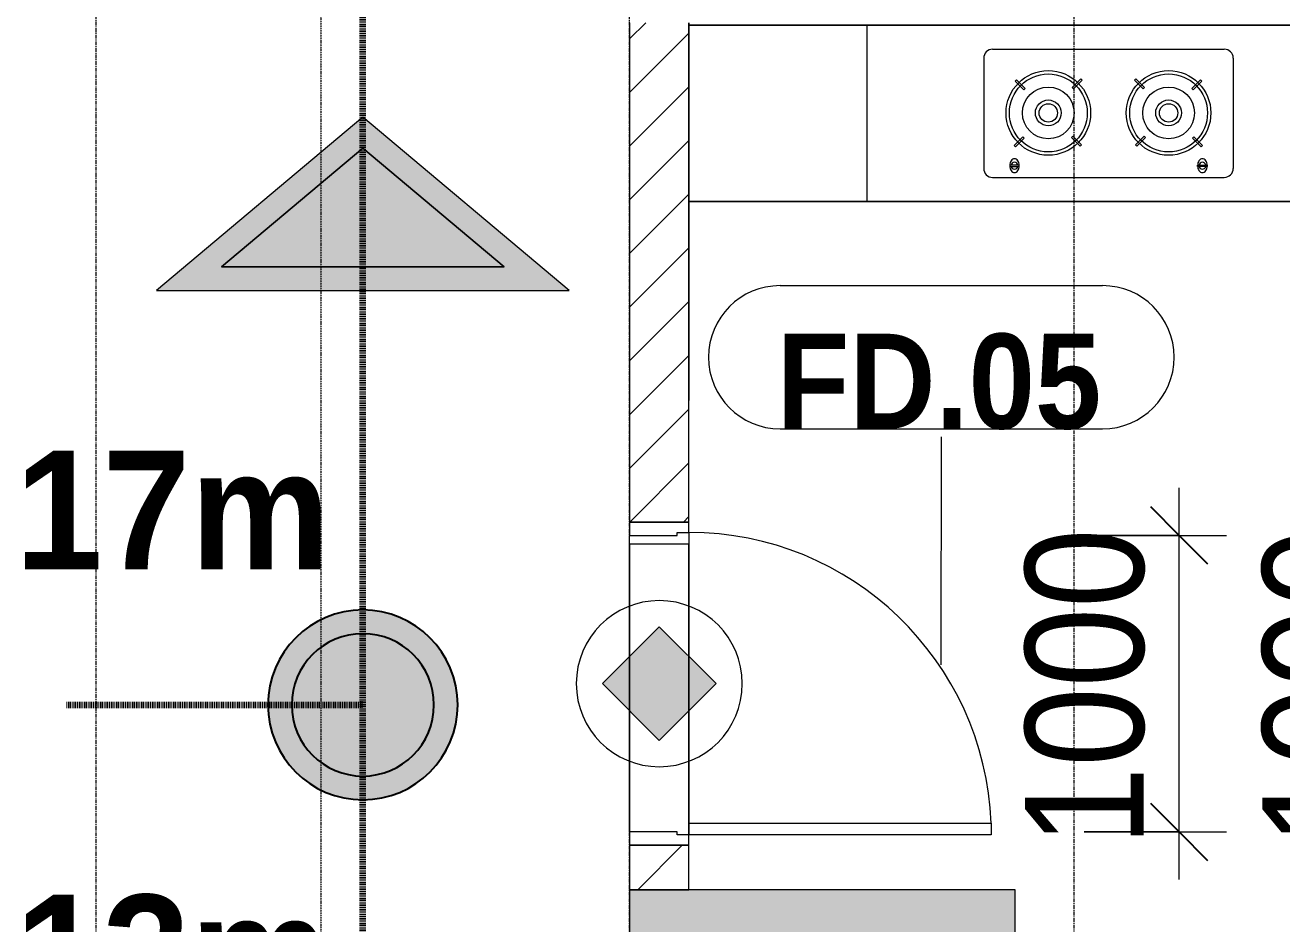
# Model space of a CAD drawing. Header units: millimetres. Extents: x 962 to 241049, y -15958 to 84407.
# Drawn here: x 105592 to 109832, y 53597 to 56627 of the extents above; entities that cross this region are included whole.
import ezdxf

# ---------------------------------------------------------------- set-up
doc = ezdxf.new("R2010")
doc.units = ezdxf.units.MM
for name, pattern in [('1 NÉT CALL OUT', [6, 3, -3]), ('Dash Dot 3_16_', [7.9375, 4.7625, -1.5875, 0, -1.5875]), ('Grid Line', [22.225, 12.7, -3.175, 3.175, -3.175])]:
    doc.linetypes.add(name, pattern=pattern)
for name, color, linetype, lineweight in [('0-1', 7, 'Continuous', 5), ('A-ANNO-DIMS', 211, 'Continuous', 9), ('A-ANNO-DIMS-160', 211, 'Continuous', 9), ('A-ANNO-NOTE', 131, 'Continuous', 9), ('A-ANNO-NOTE-1', 131, 'Continuous', 25), ('A-DETL-3', 90, '1 NÉT CALL OUT', 100), ('A-DETL-GENF-2', 1, 'Continuous', 9), ('A-DOOR-3', 1, 'Continuous', 9), ('A-DOOR-FRAM-1', 1, 'Continuous', 9), ('A-DOOR-IDEN', 31, 'Continuous', 9), ('A-FLOR-2', 9, 'Continuous', 9), ('A-WALL', 113, 'Continuous', 9), ('A-WALL-3', 113, 'Continuous', 18), ('A-WALL-PATT-2', 111, 'Continuous', 9), ('G-ANNO-SYMB-1', 111, 'Dash Dot 3_16_', 18), ('G-ANNO-TEXT-2', 142, 'Continuous', 9), ('I-FURN', 30, 'Continuous', 9), ('I-FURN-1', 254, 'Continuous', 9), ('S-COLS-1', 52, 'Continuous', 5), ('S-COLS-2', 7, 'Continuous', 18), ('S-GRID-1', 1, 'Grid Line', 9)]:
    doc.layers.add(name, color=color, linetype=linetype, lineweight=lineweight)
doc.styles.add('Arial_12', font='arial_0.ttf', dxfattribs={"width": 0.95, "height": 400})
doc.styles.add('Arial_B_5', font='arialbd_0.ttf', dxfattribs={"width": 0.9, "height": 320})
doc.styles.add('UTM Avo', font='UTM Avo.ttf', dxfattribs={"width": 0.9, "height": 400})
doc.dimstyles.new('1_Dim_chi_tiet_2_5', dxfattribs={"dimscale": 304.8, "dimtxt": 399.720379, "dimasz": 0.629921, "dimexe": 0.524934, "dimexo": 0.0625, "dimgap": 0.052493, "dimtad": 1, "dimdec": 0, "dimrnd": 5, "dimzin": 0, "dimdsep": 46, "dimtxsty": 'UTM Avo', "dimblk1": 'OBLIQUE', "dimblk2": 'OBLIQUE', "dimsah": 1, "dimcen": 0.09, "dimdle": 0.524934, "dimazin": 0, "dimtfac": 1, "dimtdec": 4, "dimtix": 1, "dimtmove": 0, "dimatfit": 3, "dimfxl": 1.049869, "dimfxlon": 1, "dimtvp": 1, "dimtolj": 1, "dimtzin": 0, "dimarcsym": 2})

# ---------------------------------------------------------------- blocks, each defined once
blk = doc.blocks.new('NCV_TKTC_KET CAU_rvt-1-TKCS_MB TẦNG 1')
at = {"layer": 'S-COLS-1'}
blk.add_hatch(color=256, dxfattribs=at).paths.add_polyline_path([(45752.6, 53361.9), (45752.6, 53711.9), (44452.6, 53711.9), (44452.6, 53361.9), (44831.4, 53361.9)])
at = {"layer": 'S-COLS-2'}
for p, q in [((44452.6, 53711.9), (44452.6, 53361.9)), ((45752.6, 53711.9), (44452.6, 53711.9)), ((45752.6, 53361.9), (45752.6, 53711.9))]:
    blk.add_line(p, q, dxfattribs=at)
blk = doc.blocks.new('HE BEP A - HE BEP A-431959-TKCS_MB TẦNG 1')
at = {"layer": 'I-FURN'}
for p, q in [((4303.5, -11), (765.9, -11)), ((3703.5, -605.3), (3703.5, -11)), ((2467.5, -494.2), (2467.5, -122.2)), ((3279.1, -92.2), (2497.5, -92.2)), ((3309.1, -494.2), (3309.1, -122.2)), ((2555.1, -129.3), (2587.6, -129.3)), ((2555.1, -133.3), (2555.1, -129.3)), ((2587.6, -133.3), (2555.1, -133.3)), ((2587.6, -129.3), (2587.6, -133.3)), ((3189, -129.3), (3189, -133.3)), ((3221.5, -129.3), (3189, -129.3)), ((3189, -133.3), (3221.5, -133.3)), ((3221.5, -133.3), (3221.5, -129.3)), ((2575.3, -194.9), (2570.9, -199.3)), ((2570.9, -199.3), (2600, -228.4)), ((2604.4, -224), (2575.3, -194.9)), ((2792.8, -197.7), (2763.7, -226.8)), ((2768.1, -231.2), (2797.2, -202)), ((2797.2, -202), (2792.8, -197.7)), ((2979.4, -202), (2983.8, -197.7)), ((3008.5, -231.2), (2979.4, -202)), ((2983.8, -197.7), (3012.9, -226.8)), ((3172.2, -224), (3201.4, -194.9)), ((3205.8, -199.3), (3176.6, -228.4)), ((3201.4, -194.9), (3205.8, -199.3)), ((2600, -228.4), (2604.4, -224)), ((2763.7, -226.8), (2768.1, -231.2)), ((3012.9, -226.8), (3008.5, -231.2)), ((3176.6, -228.4), (3172.2, -224)), ((2573.6, -416.8), (2602.8, -387.7)), ((2578, -421.2), (2573.6, -416.8)), ((2607.1, -392.1), (2578, -421.2)), ((2602.8, -387.7), (2607.1, -392.1)), ((2766.5, -394.9), (2770.8, -390.5)), ((2795.6, -424), (2766.5, -394.9)), ((2770.8, -390.5), (2800, -419.6)), ((2800, -419.6), (2795.6, -424)), ((3005.8, -390.5), (2976.7, -419.6)), ((2976.7, -419.6), (2981.1, -424)), ((2981.1, -424), (3010.2, -394.9)), ((3010.2, -394.9), (3005.8, -390.5)), ((3173.9, -387.7), (3169.5, -392.1)), ((3169.5, -392.1), (3198.6, -421.2)), ((3203, -416.8), (3173.9, -387.7)), ((3198.6, -421.2), (3203, -416.8)), ((3279.1, -524.2), (2497.5, -524.2)), ((765.9, -605.3), (4303.5, -605.3))]:
    blk.add_line(p, q, dxfattribs=at)
for centre, radius in [((2685.4, -309.4), 142.6), ((3091.2, -309.4), 142.6), ((2685.4, -309.4), 131.3), ((3091.2, -309.4), 131.3), ((2685.4, -309.4), 87.2), ((3091.2, -309.4), 87.2), ((2685.4, -309.4), 43.6), ((2685.4, -309.4), 30.9), ((3091.2, -309.4), 43.6), ((3091.2, -309.4), 30.9)]:
    blk.add_circle(centre, radius, dxfattribs=at)
for centre, radius, start, end in [((2497.5, -122.2), 30, 90, 180), ((2588.6, -131.7), 33.5, 163.9419, 180), ((2580.1, -129.2), 24.7, 145.204, 163.9419), ((2571.3, -131.3), 11.6, 9.7177, 170.2823), ((2574.8, -125.5), 18.1, 120.7976, 145.204), ((2571.4, -119.8), 11.5, 90, 120.7976), ((2571.4, -119.8), 11.5, 59.2024, 90), ((2568, -125.5), 18.1, 34.796, 59.2024), ((2562.6, -129.2), 24.7, 16.0581, 34.796), ((2554.1, -131.7), 33.5, 0, 16.0581), ((3222.5, -131.7), 33.5, 163.9419, 180), ((3214, -129.2), 24.7, 145.204, 163.9419), ((3208.7, -125.5), 18.1, 120.7976, 145.204), ((3205.3, -131.3), 11.6, 9.7177, 170.2823), ((3205.3, -119.8), 11.5, 90, 120.7976), ((3205.3, -119.8), 11.5, 59.2024, 90), ((3201.9, -125.5), 18.1, 34.796, 59.2024), ((3196.5, -129.2), 24.7, 16.0581, 34.796), ((3188, -131.7), 33.5, 0, 16.0581), ((3279.1, -122.2), 30, 360, 90), ((2588.6, -131.7), 33.5, 180, 196.0581), ((2580.1, -134.1), 24.7, 196.0581, 214.796), ((2571.3, -131.3), 11.6, 189.9102, 350.0898), ((2574.8, -137.9), 18.1, 214.796, 239.2024), ((2571.4, -143.6), 11.5, 239.2024, 270), ((2571.4, -143.6), 11.5, 270, 300.7976), ((2568, -137.9), 18.1, 300.7976, 325.204), ((2562.6, -134.1), 24.7, 325.204, 343.9419), ((2554.1, -131.7), 33.5, 343.9419, 0), ((3222.5, -131.7), 33.5, 180, 196.0581), ((3214, -134.1), 24.7, 196.0581, 214.796), ((3208.7, -137.9), 18.1, 214.796, 239.2024), ((3205.3, -131.3), 11.6, 189.9102, 350.0898), ((3205.3, -143.6), 11.5, 239.2024, 270), ((3205.3, -143.6), 11.5, 270, 300.7976), ((3201.9, -137.9), 18.1, 300.7976, 325.204), ((3196.5, -134.1), 24.7, 325.204, 343.9419), ((3188, -131.7), 33.5, 343.9419, 0), ((2497.5, -494.2), 30, 180, 270), ((3279.1, -494.2), 30, 270, 0)]:
    blk.add_arc(centre, radius, start, end, dxfattribs=at)
at = {"layer": 'I-FURN-1'}
for p, q in [((3.5, -11), (4303.5, -11)), ((4303.5, -605.3), (3.5, -605.3))]:
    blk.add_line(p, q, dxfattribs=at)
blk = doc.blocks.new('NCV_TKTC_TANG 1_rvt-1-TKCS_MB TẦNG 1')
at = {"layer": 'A-FLOR-2'}
for p, q in [((44652.6, 56635.3), (44652.6, 56626.9)), ((44652.6, 56626.9), (44652.6, 56032.6)), ((44652.6, 56032.6), (44652.6, 55362)), ((44652.6, 54916.9), (44652.6, 53896.9)), ((44452.6, 54877.4), (44452.6, 53906.9)), ((44652.6, 54877.4), (44452.6, 54877.4)), ((44652.6, 53896.9), (44652.6, 54877.4))]:
    blk.add_line(p, q, dxfattribs=at)
at = {"layer": 'I-FURN-1', "rotation": 180}
blk.add_blockref('HE BEP A - HE BEP A-431959-TKCS_MB TẦNG 1', (48956.1, 56021.6), dxfattribs=at)
blk = doc.blocks.new('FD_05 - FD_05-1000x2200mm-835434-TKCS_MB TẦNG 1')
at = {"layer": 'A-DETL-GENF-2'}
for p, q in [((470, 100), (470, 1120)), ((470, 1120), (510, 1120)), ((510, 1120), (510, 100)), ((510, 100), (470, 100))]:
    blk.add_line(p, q, dxfattribs=at)
blk.add_arc((510, 100), 1020, 92.2475, 180, dxfattribs=at)
at = {"layer": 'A-DOOR-FRAM-1'}
for p, q in [((-510, 100), (-545, 100)), ((-545, 100), (-545, -100)), ((-510, 60), (-510, 100)), ((545, 100), (510, 100)), ((510, 100), (510, 60)), ((545, -100), (545, 100)), ((-500, 60), (-510, 60)), ((-500, -100), (-500, 60)), ((510, 60), (500, 60)), ((500, 60), (500, -100)), ((-545, -100), (-500, -100)), ((500, -100), (545, -100))]:
    blk.add_line(p, q, dxfattribs=at)
blk = doc.blocks.new('DIMBLOCK72-TKCS_MB TẦNG 1')
at = {"layer": 'A-ANNO-DIMS-160'}
for p, q in [((110285.4, 55111.9), (110285.4, 53701.9)), ((109965.4, 54951.9), (110445.4, 54951.9)), ((110285.4, 54951.9), (109965.4, 54951.9)), ((109965.4, 53861.9), (110445.4, 53861.9)), ((110285.4, 53861.9), (109965.4, 53861.9))]:
    blk.add_line(p, q, dxfattribs=at)
at = {"layer": 'A-ANNO-DIMS-160', "lineweight": 25}
for p, q in [((110285.4, 54951.9), (110189.4, 55047.9)), ((110285.4, 54951.9), (110381.4, 54855.9)), ((110285.4, 53861.9), (110189.4, 53957.9)), ((110285.4, 53861.9), (110381.4, 53765.9))]:
    blk.add_line(p, q, dxfattribs=at)
at = {"layer": 'A-ANNO-DIMS-160', "color": 0, "insert": (109765.7, 53859.2), "char_height": 400, "width": 1314.636, "attachment_point": 1, "rotation": 90, "line_spacing_factor": 1.110334, "style": 'UTM Avo'}
blk.add_mtext('1090', dxfattribs=at)
blk = doc.blocks.new('_Oblique')
at = {"color": 0, "linetype": 'ByBlock', "lineweight": -2}
blk.add_line((-0.5, -0.5), (0.5, 0.5), dxfattribs=at)
blk = doc.blocks.new('STN_Door Tag - STN_Door Tag-1788670-TKCS_MB TẦNG 1')
at = {"layer": 'A-DOOR-IDEN'}
for p, q in [((-3.37, 1.495), (3.431, 1.495)), ((-3.37, -1.524), (3.431, -1.524))]:
    blk.add_line(p, q, dxfattribs=at)
for centre, start, end in [((-3.37, -0.015), 90, 270), ((3.431, -0.015), 270, 90)]:
    blk.add_arc(centre, 1.509, start, end, dxfattribs=at)
blk = doc.blocks.new('DIMBLOCK86-TKCS_MB TẦNG 1')
at = {"layer": 'A-ANNO-DIMS-160'}
for p, q in [((109485.4, 53746.9), (109485.4, 55066.9)), ((109165.4, 54906.9), (109645.4, 54906.9)), ((109485.4, 54906.9), (109165.4, 54906.9)), ((109165.4, 53906.9), (109645.4, 53906.9)), ((109485.4, 53906.9), (109165.4, 53906.9))]:
    blk.add_line(p, q, dxfattribs=at)
at = {"layer": 'A-ANNO-DIMS-160', "lineweight": 25}
for p, q in [((109485.4, 54906.9), (109389.4, 55002.9)), ((109485.4, 54906.9), (109581.4, 54810.9)), ((109485.4, 53906.9), (109389.4, 54002.9)), ((109485.4, 53906.9), (109581.4, 53810.9))]:
    blk.add_line(p, q, dxfattribs=at)
at = {"layer": 'A-ANNO-DIMS-160', "color": 0, "insert": (108965.7, 53859.2), "char_height": 400, "width": 1314.636, "attachment_point": 1, "rotation": 90, "line_spacing_factor": 1.110334, "style": 'UTM Avo'}
blk.add_mtext('1000', dxfattribs=at)
blk = doc.blocks.new('HDNDCT_GHI CHÚ CỬA CHỐNG CHÁY EI30 - HDNDCT_GHI CHÚ CỬA CHỐNG CHÁY EI30-2461928-TKCS_MB TẦNG 1')
at = {"layer": 'A-ANNO-NOTE'}
blk.add_hatch(color=256, dxfattribs=at).paths.add_polyline_path([(-1.2, 0), (0, 1.2), (1.2, 0), (0, -1.2)])
for p, q in [((0, 1.2), (-1.2, 0)), ((1.2, 0), (0, 1.2)), ((-1.2, 0), (0, -1.2)), ((0, -1.2), (1.2, 0))]:
    blk.add_line(p, q, dxfattribs=at)
for start, end in [(360, 180), (180, 360)]:
    blk.add_arc((0, 0), 1.75, start, end, dxfattribs=at)
blk = doc.blocks.new('HDNDCT_DIEM THOAT HIEM XA NHAT - HDNDCT_DIEM THOAT HIEM XA NHAT-1614703-TKCS_MB TẦNG 1')
at = {"layer": 'A-ANNO-NOTE'}
h = blk.add_hatch(color=256, dxfattribs=at)
edge = h.paths.add_edge_path()
edge.add_arc((0, 0), 2, 0, 180)
edge.add_arc((0, 0), 2, 180, 360)
edge = h.paths.add_edge_path()
edge.add_arc((0, 0), 1.5, 180, 360)
edge.add_arc((0, 0), 1.5, 360, 540)
h = blk.add_hatch(color=256, dxfattribs=at)
edge = h.paths.add_edge_path()
edge.add_arc((0, 0), 1.5, 0, 180)
edge.add_arc((0, 0), 1.5, 180, 360)
at = {"layer": 'A-ANNO-NOTE-1'}
for radius, start, end in [(2, 360, 180), (1.5, 0, 180), (1.5, 360, 180), (2, 180, 360), (1.5, 180, 0), (1.5, 180, 360)]:
    blk.add_arc((0, 0), radius, start, end, dxfattribs=at)
blk = doc.blocks.new('HDNDCT_MŨI TÊN THOÁT HIỂM - HDNDCT_MŨI TÊN THOÁT HIỂM-1614704-TKCS_MB TẦNG 1')
at = {"layer": 'A-ANNO-NOTE'}
h = blk.add_hatch(color=256, dxfattribs=at)
h.paths.add_polyline_path([(-3.153, 0), (0.5, 4.353), (0.5, -4.353)])
h.paths.add_polyline_path([(-2.5, 0), (0, -2.979), (0, 2.979)])
blk.add_hatch(color=256, dxfattribs=at).paths.add_polyline_path([(0, 2.979), (0, -2.979), (-2.5, 0)])
for p, q in [((0.5, 4.353), (-3.153, 0)), ((0.5, -4.353), (0.5, 4.353)), ((-2.5, 0), (0, 2.979)), ((0, 2.979), (-2.5, 0)), ((0, 2.979), (0, -2.979)), ((0, -2.979), (0, 2.979)), ((-3.153, 0), (0.5, -4.353)), ((0, -2.979), (-2.5, 0)), ((-2.5, 0), (0, -2.979))]:
    blk.add_line(p, q, dxfattribs=at)

msp = doc.modelspace()

# ---------------------------------------------------------------- hatches: boundary and pattern name
at = {"layer": 'A-WALL-PATT-2'}
h = msp.add_hatch(dxfattribs=at)
h.set_pattern_fill('FP_1', color=256, style=0, pattern_type=2)
h.set_pattern_definition([(45, (63179.03, 0), (-90.50967, 90.50967), [])])
h.paths.add_polyline_path([(107831.6, 53711.9), (107831.6, 53861.9), (107631.6, 53861.9), (107631.6, 53711.9)])
h.paths.add_polyline_path([(107831.6, 54951.9), (107831.6, 56635.3), (107631.6, 56635.3), (107631.6, 54951.9)])
h.paths.add_polyline_path([(107631.6, 56835.3), (107831.6, 56835.3), (107831.6, 61511.9), (107631.6, 61511.9), (107631.6, 57478.4)])

# ---------------------------------------------------------------- linework, layer by layer
at = {"layer": 'A-DETL-3'}
for p, q in [((106731.6, 54335.3), (106731.6, 71435.3)), ((105731.6, 54335.3), (106731.6, 54335.3)), ((106731.6, 47314.6), (106731.6, 54335.3))]:
    msp.add_line(p, q, dxfattribs=at)
at = {"layer": 'A-DOOR-IDEN'}
msp.add_line((108682.8, 54470.2), (108683.1, 55239.5), dxfattribs=at)
at = {"layer": 'A-WALL'}
for p, q in [((107631.6, 53906.9), (107631.6, 54906.9)), ((107831.6, 54916.9), (107831.6, 53896.9))]:
    msp.add_line(p, q, dxfattribs=at)
at = {"layer": 'A-WALL-3'}
for p, q in [((107631.6, 56635.3), (107631.6, 54951.9)), ((107831.6, 54951.9), (107831.6, 56635.3)), ((107631.6, 54951.9), (107831.6, 54951.9)), ((107831.6, 53861.9), (107631.6, 53861.9)), ((107631.6, 53861.9), (107631.6, 53711.9)), ((107831.6, 53711.9), (107831.6, 53861.9)), ((107631.6, 53711.9), (107831.6, 53711.9))]:
    msp.add_line(p, q, dxfattribs=at)
at = {"layer": 'G-ANNO-SYMB-1'}
msp.add_line((106590.4, 84025.7), (106590.4, 9773.9), dxfattribs=at)
at = {"layer": 'S-GRID-1'}
for p, q in [((105831.6, 15532), (105831.6, 78459.2)), ((107631.6, 15532), (107631.6, 78459.2)), ((109131.6, 15532), (109131.6, 78459.2))]:
    msp.add_line(p, q, dxfattribs=at)

# ---------------------------------------------------------------- block references
at = {"layer": '0-1'}
for name in ['NCV_TKTC_KET CAU_rvt-1-TKCS_MB TẦNG 1', 'NCV_TKTC_TANG 1_rvt-1-TKCS_MB TẦNG 1']:
    msp.add_blockref(name, (63179, 0), dxfattribs=at)
at = {"layer": 'A-ANNO-NOTE', "xscale": 160, "yscale": 160, "zscale": 160, "rotation": 270.0000000000001}
msp.add_blockref('HDNDCT_MŨI TÊN THOÁT HIỂM - HDNDCT_MŨI TÊN THOÁT HIỂM-1614704-TKCS_MB TẦNG 1', (106731.6, 55811.9), dxfattribs=at)
at = {"layer": 'A-ANNO-NOTE', "xscale": 160, "yscale": 160, "zscale": 160}
for name, p in [('HDNDCT_GHI CHÚ CỬA CHỐNG CHÁY EI30 - HDNDCT_GHI CHÚ CỬA CHỐNG CHÁY EI30-2461928-TKCS_MB TẦNG 1', (107731.7, 54406.9)), ('HDNDCT_DIEM THOAT HIEM XA NHAT - HDNDCT_DIEM THOAT HIEM XA NHAT-1614703-TKCS_MB TẦNG 1', (106731.6, 54335.3))]:
    msp.add_blockref(name, p, dxfattribs=at)
at = {"layer": 'A-DOOR-3', "rotation": 269.9999999999999}
msp.add_blockref('FD_05 - FD_05-1000x2200mm-835434-TKCS_MB TẦNG 1', (107731.6, 54406.9), dxfattribs=at)
at = {"layer": 'A-DOOR-IDEN', "xscale": 159.9999999999999, "yscale": 159.9999999999999, "zscale": 159.9999999999999}
msp.add_blockref('STN_Door Tag - STN_Door Tag-1788670-TKCS_MB TẦNG 1', (108678.2, 55509.7), dxfattribs=at)

# ---------------------------------------------------------------- texts
at = {"layer": 'A-DOOR-IDEN', "insert": (108675, 55424.4), "char_height": 320, "width": 1124.64, "attachment_point": 5, "line_spacing_factor": 0.936439, "style": 'Arial_B_5'}
msp.add_mtext('\\pt7.2,14.4,21.6,28.8,36,43.2,50.4,57.6,64.8,72,79.2,86.4,93.6,100.8,108,115.2,122.4,129.6,136.8,144,151.2,158.4,165.6,172.8,180,187.2,194.4,201.6,208.8,216,223.2,230.4;FD.05', dxfattribs=at)
at = {"layer": 'G-ANNO-TEXT-2', "char_height": 400, "width": 1146.08, "attachment_point": 5, "line_spacing_factor": 0.936439, "style": 'Arial_12'}
for s, insert in [('\\pt1824,3648,5472,7296,9120,10944,12768,14592,16416,18240,20064,21888,23712,25536,27360,29184,31008,32832,34656,36480,38304,40128,41952,43776,45600,47424,49248,51072,52896,54720,56544,58368;{\\fArial|b1|i0|c0|p34;17m}', (106090.1, 54991.9)), ('\\pt1824,3648,5472,7296,9120,10944,12768,14592,16416,18240,20064,21888,23712,25536,27360,29184,31008,32832,34656,36480,38304,40128,41952,43776,45600,47424,49248,51072,52896,54720,56544,58368;{\\fArial|b1|i0|c0|p34;13m}', (106090.1, 53491.9))]:
    msp.add_mtext(s, dxfattribs=dict(at, insert=insert))

# ---------------------------------------------------------------- dimensions: what is measured, and where the dimension line sits
at = {"layer": 'A-ANNO-DIMS'}
for base, p1, p2, override, picture, middle in [((109485.4, 54906.9), (109165.4, 53906.9), (109165.4, 54906.9), {"dimpost": '<>', "dimfxl": 1000}, 'DIMBLOCK86-TKCS_MB TẦNG 1', (109262.4, 54406.9)), ((110285.4, 53861.9), (109965.4, 54951.9), (109965.4, 53861.9), {"dimpost": '<>', "dimfxl": 1090}, 'DIMBLOCK72-TKCS_MB TẦNG 1', (110062.4, 54406.9))]:
    dim = msp.add_linear_dim(base=base, p1=p1, p2=p2, angle=90, dimstyle='1_Dim_chi_tiet_2_5', override=override, dxfattribs=at)
    dim.commit()
    dim.dimension.update_dxf_attribs({"geometry": picture, "text_midpoint": middle})

doc.saveas('drawing.dxf')
